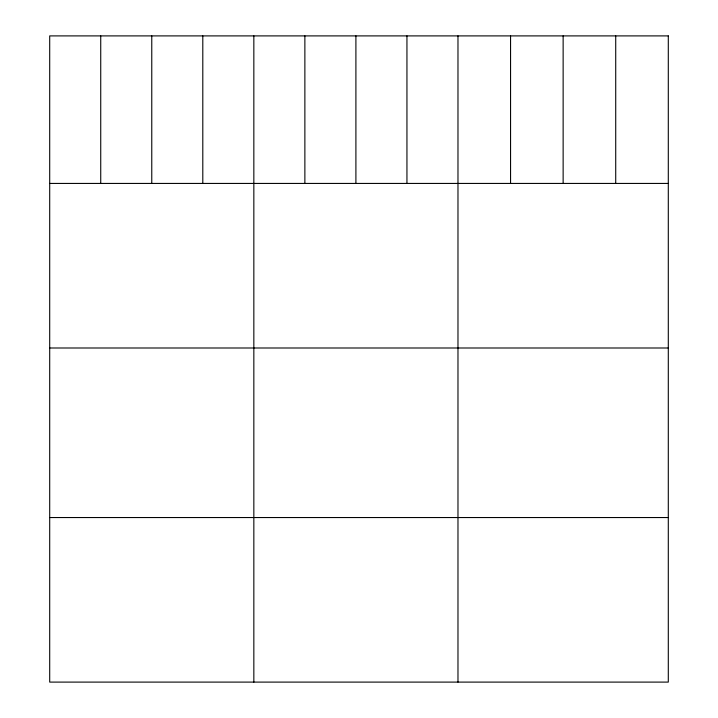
<?xml version="1.0" encoding="UTF-8"?>
<svg xmlns="http://www.w3.org/2000/svg" width="718" height="718" viewBox="0 0 718 718"><rect width="100%" height="100%" fill="white"/><g stroke="black" fill="none" stroke-linecap="round" stroke-linejoin="round"><path stroke-width="1.08" d="M49.704 183.431L668.296 183.431M49.704 347.997L668.296 347.997M49.704 517.543L668.296 517.543M615.721 35.9L615.721 183.431M563.136 35.9L563.136 183.431M510.561 35.9L510.561 183.431M457.976 35.9L457.976 682.1M406.944 35.9L406.944 183.431M355.904 35.9L355.904 183.431M304.872 35.9L304.872 183.431M253.84 35.9L253.84 682.1M202.799 35.9L202.799 183.431M151.767 35.9L151.767 183.431M100.735 35.9L100.735 183.431M668.296 35.9L49.704 35.9L49.704 682.1L668.296 682.1L668.296 35.9"/></g></svg>
